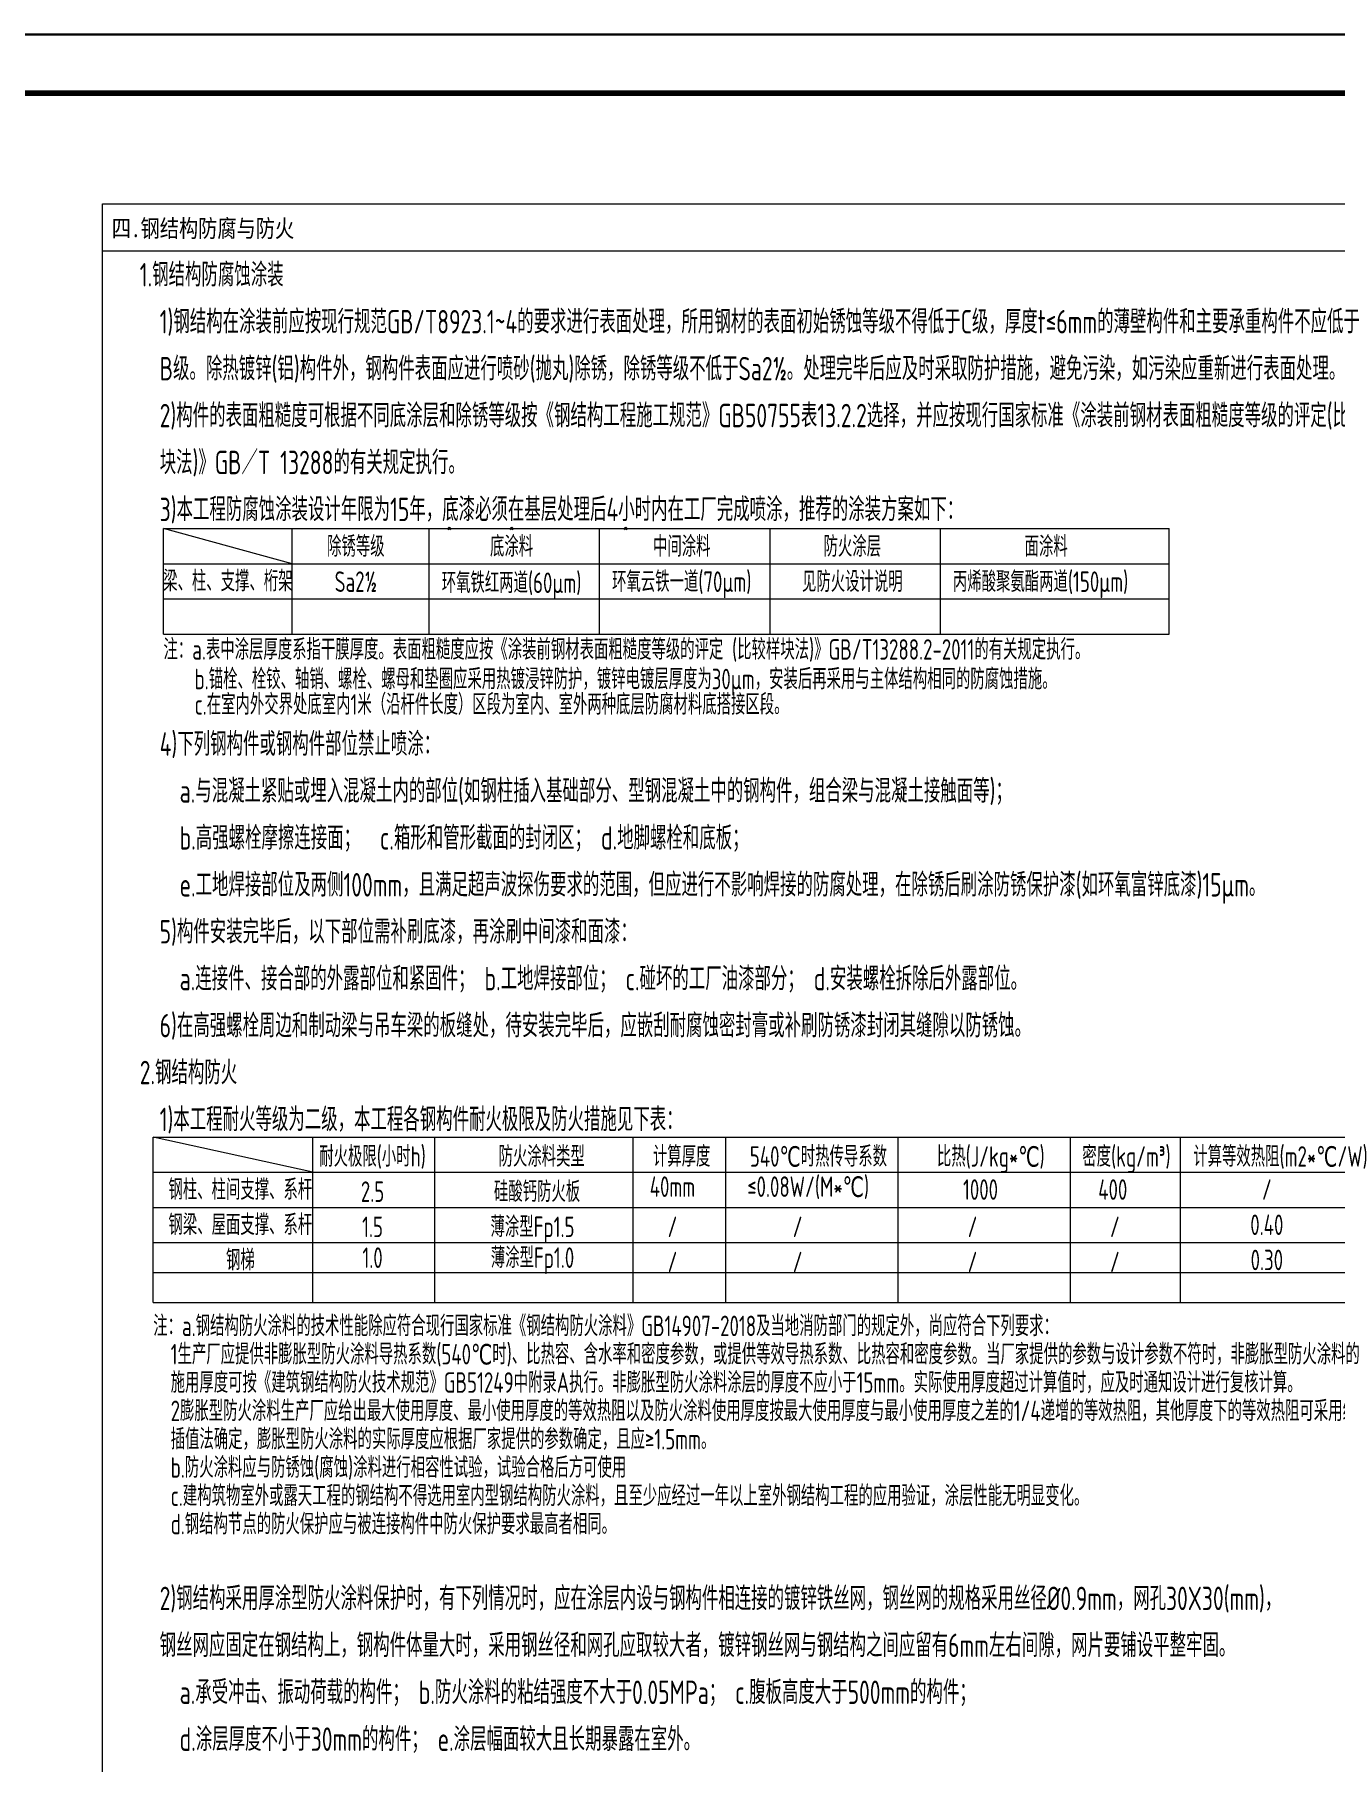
# Model space of a CAD drawing. Extents: x 498328 to 716449, y -893371 to -467753.
# Drawn here: x 577716 to 599891, y -580571 to -551114 of the extents above; entities that cross this region are included whole.
import ezdxf
from ezdxf.enums import TextEntityAlignment as Align

# ---------------------------------------------------------------- set-up
doc = ezdxf.new("R2010")
doc.units = 0
doc.header["$LTSCALE"] = 1000
doc.header["$PDMODE"] = 35
doc.header["$PDSIZE"] = 20
doc.linetypes.add('CONTINOUS', pattern=[0])
doc.layers.get('0').update_dxf_attribs({"linetype": 'CONTINUOUS'})
for name, color, linetype in [('PUB_TITLE', 4, 'CONTINUOUS'), ('TAB', 7, 'CONTINUOUS'), ('TEXT', 2, 'CONTINUOUS')]:
    doc.layers.add(name, color=color, linetype=linetype)
doc.layers.add('yichutu', color=7, linetype='CONTINUOUS', true_color=0xffffff, plot=False)
doc.styles.add('TSSD_NORM', font='Tssdeng.shx', dxfattribs={"width": 0.7, "bigfont": 'hztxt.shx'})
doc.styles.add('黑体', font='simhei.ttf', dxfattribs={"width": 0.8})

# ---------------------------------------------------------------- blocks, each defined once
blk = doc.blocks.new('yct-841-594-84100-59400-100-1000.0')
at = {"layer": 'yichutu', "color": 7, "true_color": 0xffffff}
blk.add_lwpolyline([(0, 0), (0, 59400), (84100, 59400), (84100, 0)], close=True, dxfattribs=at)

msp = doc.modelspace()

# ---------------------------------------------------------------- linework, layer by layer
at = {"color": 0, "linetype": 'CONTINOUS', "lineweight": 0}
msp.add_line((578875.4, -554799.6), (601575.4, -554799.6), dxfattribs=at)
msp.add_lwpolyline([(578875.4, -553999.6), (601575.4, -553999.6), (601575.4, -600522), (578875.4, -600522)], close=True, dxfattribs=at)
at = {"color": 0, "lineweight": 0}
for p in [(584789.2, -559534.4), (584789.2, -559534.4), (585848.4, -559534.4), (585848.4, -559534.4), (587794.7, -559534.4), (587794.7, -559534.4)]:
    msp.add_point(p, dxfattribs=at)
at = {"layer": 'PUB_TITLE'}
msp.add_lwpolyline([(526900.9, -610513.7), (611000.9, -610513.7), (611000.9, -551113.7), (526900.9, -551113.7)], close=True, dxfattribs=at)
msp.add_lwpolyline([(526900.9, -610513.7), (611000.9, -610513.7), (611000.9, -551113.7), (526900.9, -551113.7)], close=True, dxfattribs=at)
at = {"layer": 'PUB_TITLE', "const_width": 100}
msp.add_lwpolyline([(529400.9, -609513.7), (610000.9, -609513.7), (610000.9, -552113.7), (529400.9, -552113.7)], close=True, dxfattribs=at)
msp.add_lwpolyline([(529400.9, -609513.7), (610000.9, -609513.7), (610000.9, -552113.7), (529400.9, -552113.7)], close=True, dxfattribs=at)
at = {"layer": 'TAB', "color": 0, "lineweight": 0}
for p, q in [((579913.6, -561334.4), (579913.6, -559534.4)), ((579913.6, -559534.4), (597057, -559534.4)), ((582110.2, -560134.4), (579913.6, -559534.4)), ((582110.2, -561334.4), (582110.2, -559534.4)), ((584440.5, -561334.4), (584440.5, -559534.4)), ((584440.5, -561334.4), (584440.5, -559534.4)), ((584440.5, -561334.4), (584440.5, -559534.4)), ((587347.5, -561334.4), (587347.5, -559534.4)), ((590254.5, -561334.4), (590254.5, -559534.4)), ((593161.5, -561334.4), (593161.5, -559534.4)), ((597057, -561334.4), (597057, -559534.4)), ((579913.6, -560134.4), (597057, -560134.4)), ((579913.6, -560734.4), (597057, -560734.4)), ((579913.6, -561334.4), (597057, -561334.4)), ((579739.2, -569909.6), (600618.2, -569909.6)), ((582458.9, -570509.6), (579739.2, -569909.6)), ((579739.2, -572731.8), (579739.2, -569909.6)), ((582458.9, -572731.8), (582458.9, -569909.6)), ((584542, -572731.8), (584542, -569909.6)), ((587919.2, -572731.8), (587919.2, -569909.6)), ((589499, -572731.8), (589499, -569909.6)), ((592437.2, -572731.8), (592437.2, -569909.6)), ((595375.5, -572731.8), (595375.5, -569909.6)), ((597250.5, -572731.8), (597250.5, -569909.6)), ((579739.2, -570509.6), (600618.2, -570509.6)), ((579739.2, -571109.6), (600618.2, -571109.6)), ((579739.2, -571709.6), (600618.2, -571709.6)), ((579739.2, -572220.7), (600618.2, -572220.7)), ((579739.2, -572731.8), (600618.2, -572731.8))]:
    msp.add_line(p, q, dxfattribs=at)

# ---------------------------------------------------------------- block references
at = {"layer": 'yichutu'}
msp.add_blockref('yct-841-594-84100-59400-100-1000.0', (526900.9, -610513.7), dxfattribs=at)

# ---------------------------------------------------------------- texts
at = {"color": 0, "lineweight": 0, "style": '黑体', "width": 0.8}
msp.add_text('四.钢结构防腐与防火', height=300, dxfattribs=at).set_placement((579032.6, -554567.2))
at = {"layer": 'TEXT', "color": 0, "lineweight": 0, "ltscale": 99, "style": 'TSSD_NORM', "width": 0.7}
for s, p in [('1.钢结构防腐蚀涂装', (579509.2, -555408.9)), ('  1)钢结构在涂装前应按现行规范GB/T8923.1~4的要求进行表面处理，所用钢材的表面初始锈蚀等级不得低于C级，厚度t≤6mm的薄壁构件和主要承重构件不应低于', (579509.2, -556208.9)), ('  B级。除热镀锌(铝)构件外，钢构件表面应进行喷砂(抛丸)除锈，除锈等级不低于Sa2½。处理完毕后应及时采取防护措施，避免污染，如污染应重新进行表面处理。', (579509.2, -557008.9)), ('  2)构件的表面粗糙度可根据不同底涂层和除锈等级按《钢结构工程施工规范》GB50755表13.2.2选择，并应按现行国家标准《涂装前钢材表面粗糙度等级的评定(比较样', (579509.2, -557808.9)), ('  块法)》GB／T 13288的有关规定执行。', (579509.2, -558608.9)), ('  3)本工程防腐蚀涂装设计年限为15年，底漆必须在基层处理后4小时内在工厂完成喷涂，推荐的涂装方案如下：', (579509.2, -559408.9)), ('  4)下列钢构件或钢构件部位禁止喷涂：', (579509.2, -563408.9)), ('    a.与混凝土紧贴或埋入混凝土内的部位(如钢柱插入基础部分、型钢混凝土中的钢构件，组合梁与混凝土接触面等)； ', (579509.2, -564208.9)), ('    b.高强螺栓摩擦连接面；  c.箱形和管形截面的封闭区； d.地脚螺栓和底板； ', (579509.2, -565008.9)), ('    e.工地焊接部位及两侧100mm，且满足超声波探伤要求的范围，但应进行不影响焊接的防腐处理，在除锈后刷涂防锈保护漆(如环氧富锌底漆)15μm。', (579509.2, -565808.9)), ('  5)构件安装完毕后，以下部位需补刷底漆，再涂刷中间漆和面漆：', (579509.2, -566608.9)), ('    a.连接件、接合部的外露部位和紧固件； b.工地焊接部位； c.碰坏的工厂油漆部分； d.安装螺栓拆除后外露部位。', (579509.2, -567408.9)), ('  6)在高强螺栓周边和制动梁与吊车梁的板缝处，待安装完毕后，应嵌刮耐腐蚀密封膏或补刷防锈漆封闭其缝隙以防锈蚀。', (579509.2, -568208.9)), ('2.钢结构防火', (579509.2, -569008.9)), ('  1)本工程耐火等级为二级，本工程各钢构件耐火极限及防火措施见下表：', (579509.2, -569808.9)), ('  2)钢结构采用厚涂型防火涂料保护时，有下列情况时，应在涂层内设与钢构件相连接的镀锌铁丝网，钢丝网的规格采用丝径%%C0.9mm，网孔30X30(mm)，', (579509.2, -577974.3)), ('  钢丝网应固定在钢结构上，钢构件体量大时，采用钢丝径和网孔应取较大者，镀锌钢丝网与钢结构之间应留有6mm左右间隙，网片要铺设平整牢固。', (579509.2, -578774.3)), ('    a.承受冲击、振动荷载的构件； b.防火涂料的粘结强度不大于0.05MPa； c.腹板高度大于500mm的构件；', (579509.2, -579574.3)), ('    d.涂层厚度不小于30mm的构件； e.涂层幅面较大且长期暴露在室外。', (579509.2, -580374.3))]:
    msp.add_text(s, height=400, dxfattribs=at).set_placement(p)
at = {"layer": 'TEXT', "color": 0, "lineweight": 0, "style": 'TSSD_NORM', "width": 0.7}
for s, p in [('除锈等级', (583192.5, -560015.8)), ('底涂料', (585847.5, -560015.8)), ('中间涂料', (588748.5, -560015.8)), ('防火涂层', (591655.5, -560015.8)), ('面涂料', (594960.4, -560015.8)), ('Sa2½', (583192.5, -560615.8)), ('环氧铁红两道(60μm)', (585847.5, -560634.1)), ('环氧云铁一道(70μm)', (588748.5, -560615.8)), ('见防火设计说明', (591655.5, -560615.8)), ('丙烯酸聚氨酯两道(150μm)', (594864.9, -560615.8)), ('耐火极限(小时h)', (583477.5, -570414.8)), ('防火涂料类型', (586360.9, -570414.8)), ('计算厚度', (588746.6, -570414.8)), ('540℃时热传导系数', (591078, -570414.8)), ('比热(J/kg*℃)', (594016.3, -570414.8)), ('密度(kg/m\x8c3\x8d)', (596328.3, -570414.8)), ('计算等效热阻(m2*℃/W)', (598954.5, -570414.8)), ('≤0.08W/(M*℃)', (590902.7, -570929.8)), ('2.5', (583477.5, -571014.8)), ('1000', (593840.9, -570979.6)), ('400', (596095.6, -570979.6)), ('1.5', (583477.5, -571614.8)), ('/', (588590.1, -571614.8)), ('/', (590723.1, -571614.8)), ('/', (593704.4, -571614.8)), ('/', (596131, -571614.8)), ('1.0', (583477.5, -572140.7)), ('/', (588590.1, -572214.8)), ('/', (590723.1, -572214.8)), ('/', (593704.4, -572214.8)), ('/', (596131, -572214.8))]:
    msp.add_text(s, height=350, dxfattribs=at).set_placement(p, align=Align.CENTER)
for s, p in [('梁、柱、支撑、桁架', (581011.3, -560429.5)), ('钢柱、柱间支撑、系杆', (581224.4, -570804.6)), ('钢梁、屋面支撑、系杆', (581224.4, -571404.6)), ('钢梯', (581224.4, -572004.6))]:
    msp.add_text(s, height=350, dxfattribs=at).set_placement(p, align=Align.MIDDLE_CENTER)
for s, p in [('注：a.表中涂层厚度系指干膜厚度。表面粗糙度应按《涂装前钢材表面粗糙度等级的评定 (比较样块法)》GB/T13288.2-2011的有关规定执行。', (579913.6, -561771.3)), ('b.锚栓、栓铰、轴销、螺栓、螺母和垫圈应采用热镀浸锌防护，镀锌电镀层厚度为30μm，安装后再采用与主体结构相同的防腐蚀措施。', (580444.1, -562275.7)), ('c.在室内外交界处底室内1米（沿杆件长度）区段为室内、室外两种底层防腐材料底搭接区段。', (580444.1, -562708.2)), ('注：a.钢结构防火涂料的技术性能除应符合现行国家标准《钢结构防火涂料》GB14907-2018及当地消防部门的规定外，尚应符合下列要求：', (579739.2, -573303.7)), ('  1生产厂应提供非膨胀型防火涂料导热系数(540℃时)、比热容、含水率和密度参数，或提供等效导热系数、比热容和密度参数。当厂家提供的参数与设计参数不符时，非膨胀型防火涂料的', (579739.2, -573786.4)), ('  施用厚度可按《建筑钢结构防火技术规范》GB51249中附录A执行。非膨胀型防火涂料涂层的厚度不应小于15mm。实际使用厚度超过计算值时，应及时通知设计进行复核计算。', (579739.2, -574269.1)), ('  2膨胀型防火涂料生产厂应给出最大使用厚度、最小使用厚度的等效热阻以及防火涂料使用厚度按最大使用厚度与最小使用厚度之差的1/4递增的等效热阻，其他厚度下的等效热阻可采用线性', (579739.2, -574751.8)), ('  插值法确定，膨胀型防火涂料的实际厚度应根据厂家提供的参数确定，且应≥1.5mm。', (579739.2, -575234.5)), ('  b.防火涂料应与防锈蚀(腐蚀)涂料进行相容性试验，试验合格后方可使用', (579739.2, -575717.2)), ('  c.建构筑物室外或露天工程的钢结构不得选用室内型钢结构防火涂料，且至少应经过一年以上室外钢结构工程的应用验证，涂层性能无明显变化。', (579739.2, -576199.8)), ('  d.钢结构节点的防火保护应与被连接构件中防火保护要求最高者相同。', (579739.2, -576682.5))]:
    msp.add_text(s, height=350, dxfattribs=at).set_placement(p)
at = {"layer": 'TEXT', "color": 1, "lineweight": 0, "style": 'TSSD_NORM', "width": 0.7}
for s, p in [('40mm', (588590.1, -570929.8)), ('硅酸钙防火板', (586281.3, -571014.8)), ('/', (598721.8, -570979.6)), ('薄涂型Fp1.5', (586204.3, -571614.8)), ('0.40', (598721.8, -571579.6)), ('薄涂型Fp1.0', (586204.3, -572140.7)), ('0.30', (598721.8, -572179.6))]:
    msp.add_text(s, height=350, dxfattribs=at).set_placement(p, align=Align.CENTER)

doc.saveas('drawing.dxf')
